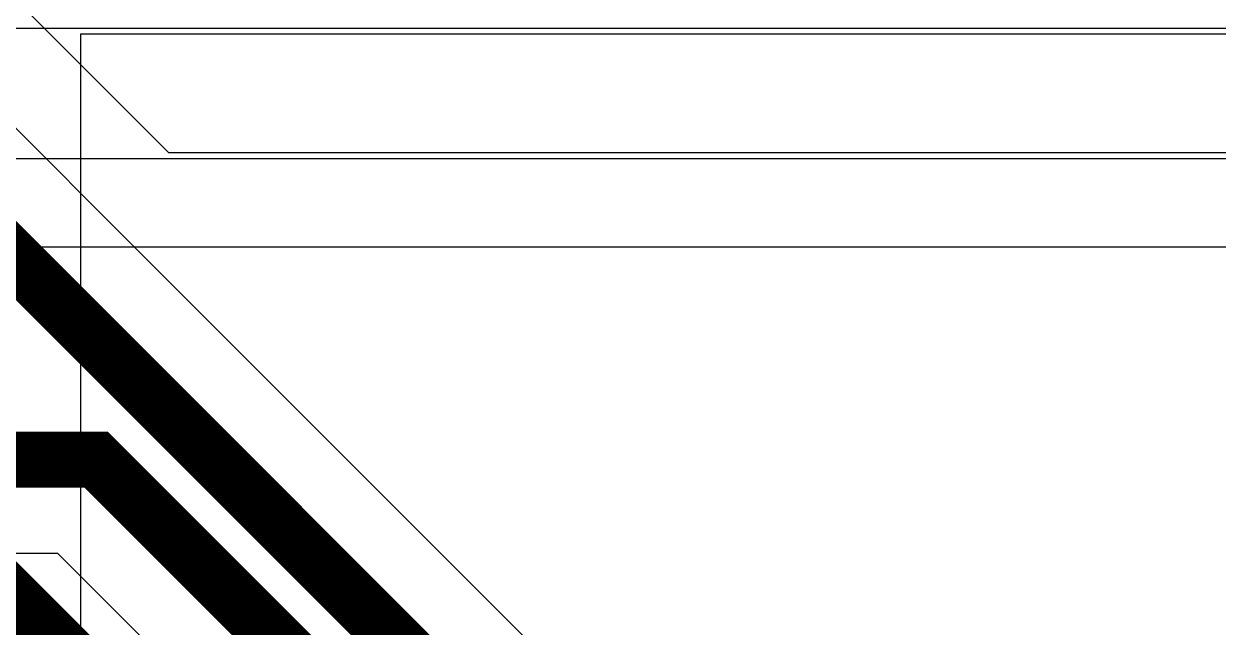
# Model space of a CAD drawing. Extents: x 0 to 323, y 0 to 320.
# Drawn here: x 25.24 to 31.64, y 29.74 to 32.97 of the extents above; entities that cross this region are included whole.
import ezdxf

# ---------------------------------------------------------------- set-up
doc = ezdxf.new("R2010")
doc.units = 0
doc.header["$MEASUREMENT"] = 0
for name, color, linetype in [('ETCH_BOTTOM', 7, 'CONTINUOUS'), ('ETCH_GND', 3, 'CONTINUOUS'), ('ETCH_INT1', 4, 'CONTINUOUS'), ('ETCH_INT2', 5, 'CONTINUOUS'), ('ETCH_TOP', 2, 'CONTINUOUS')]:
    doc.layers.add(name, color=color, linetype=linetype)

msp = doc.modelspace()

# ---------------------------------------------------------------- linework, layer by layer
at = {"layer": 'ETCH_BOTTOM'}
for points, format in [([(32.1751, 14.8761), (32.1751, 21.1999), (32.9001, 21.1999), (32.9001, 24.0001), (29.0842, 24.0001, -0.619671), (29.0034, 24.1627, 0.19129), (29.1216, 24.5896, -0.644318), (29.2806, 24.6836, 0.818529), (30.1329, 25.4946), (30.1251, 25.507), (30.1251, 27.4878), (23.9378, 33.6751)], "xyb"), ([(29.625, 25.175, 0.3, 0.3, 0), (29.625, 27.2807, 0.3, 0.3, 0), (23.7307, 33.175, 0.3, 0.3, 0), (14.505, 33.175, 0.3, 0.3, 0), (14.5, 33.18, 0.3, 0.3, 0)], "xyseb"), ([(14.5, 30.64, 0.3, 0.3, 0), (25.6293, 30.64, 0.3, 0.3, 0), (28.875, 27.3943, 0.3, 0.3, 0), (28.875, 26.325, 0.3, 0.3, 0), (28.525, 25.975, 0.3, 0.3, 0), (28.525, 24.525, 0.3, 0.3, 0)], "xyseb"), ([(20.352, 30.1399), (25.4222, 30.1399), (27.1389, 28.4232, -0.668179), (27.0672, 28.2501), (25.6499, 28.2501), (25.6499, 24.1999), (28.0199, 24.1999), (28.0351, 24.1785, 0.331244), (28.7162, 23.9562, -0.512706), (28.8499, 23.8601), (28.8499, 21.2496), (28.8071, 21.2429, 2.045501), (29.4975, 20.5945), (29.4992, 20.6127), (30.0864, 21.1999), (31.3249, 21.1999), (31.3249, 14.5239)], "xyb")]:
    msp.add_lwpolyline(points, format=format, dxfattribs=at)
at = {"layer": 'ETCH_GND'}
msp.add_lwpolyline([(24.7939, 32.4561), (18.45, 38.8), (18.45, 39.1), (16.1, 39.1), (15.7867, 39.4133, -0.668179), (15.8226, 39.5), (18.8, 39.5), (26.017, 32.283), (70.847, 32.283), (70.847, 26.8418, 0.668179), (71.0201, 26.7701), (73.5633, 29.3133, -0.668179), (73.65, 29.2774), (73.65, 28.3), (70.847, 25.497), (70.847, 24.773), (69.403, 24.773), (69.403, 31.777), (25.187, 31.777), (24.7101, 32.2539), (24.7222, 32.283, 0.668179), (24.7939, 32.4561)], format="xyb", close=True, dxfattribs=at)
at = {"layer": 'ETCH_INT1'}
msp.add_lwpolyline([(25.55, 14.2), (25.55, 24.7671, -0.489483), (25.6765, 24.8654, 1.286813), (25.6765, 25.8346, -0.489483), (25.55, 25.9329), (25.55, 29.05), (25.547, 29.053), (25.547, 32.918), (34.296, 32.918), (34.964, 32.25), (34.964, 25.565), (35.342, 25.187), (35.342, 17.688), (35.633, 17.397)], format="xyb", dxfattribs=at)
at = {"layer": 'ETCH_INT2'}
for points in [[(59.1939, 32.947), (17.699, 32.947), (17.699, 16.2251), (15.8672, 16.2251), (15.2052, 16.8871, -0.448395), (15.2139, 17.0383, 2.634574), (13.69, 17.1235, -0.669693), (13.6186, 16.9501), (12.8414, 16.9501, -0.669693), (12.77, 17.1235, 1.289173), (10.8569, 18.2653, -0.569037), (10.6879, 18.2223), (9.1001, 19.8101), (9.1001, 64.5818)], [(60.1357, 32.25), (18.106, 32.25), (18.106, 16.2251), (34.9362, 16.2251), (34.9481, 16.232, -1.740689), (34.9481, 15.368), (34.9362, 15.3749), (18.106, 15.3749), (18.106, 8.88), (23.9747, 8.88, 0.62357), (24.0548, 9.0435, -2.041056), (24.8452, 9.0435), (24.8452, 9.0435, 0.62357), (24.9253, 8.88), (26.5398, 8.88, 0.588936), (26.6258, 9.0351, -1.803436), (27.4742, 9.0351, 0.588936), (27.5602, 8.88), (29.2729, 8.88, 0.707802), (29.3365, 9.0604, -2.837864), (29.9635, 9.0604, 0.707802), (30.0271, 8.88), (63.856, 8.88)]]:
    msp.add_lwpolyline(points, format="xyb", dxfattribs=at)
at = {"layer": 'ETCH_TOP'}
msp.add_lwpolyline([(27.311, 26.511, 0.15, 0.15, 0), (27.233, 26.511, 0.3, 0.3, 0), (26.839, 26.511, 0.3, 0.3, 0), (26.147, 27.203, 0.3, 0.3, 0), (26.147, 28.938, 0.3, 0.3, 0), (22.765, 32.32, 0.3, 0.3, 0), (20.44, 32.32, 0.3, 0.3, 0), (14.5, 38.26, 0.3, 0.3, 0)], format="xyseb", dxfattribs=at)

doc.saveas('drawing.dxf')
